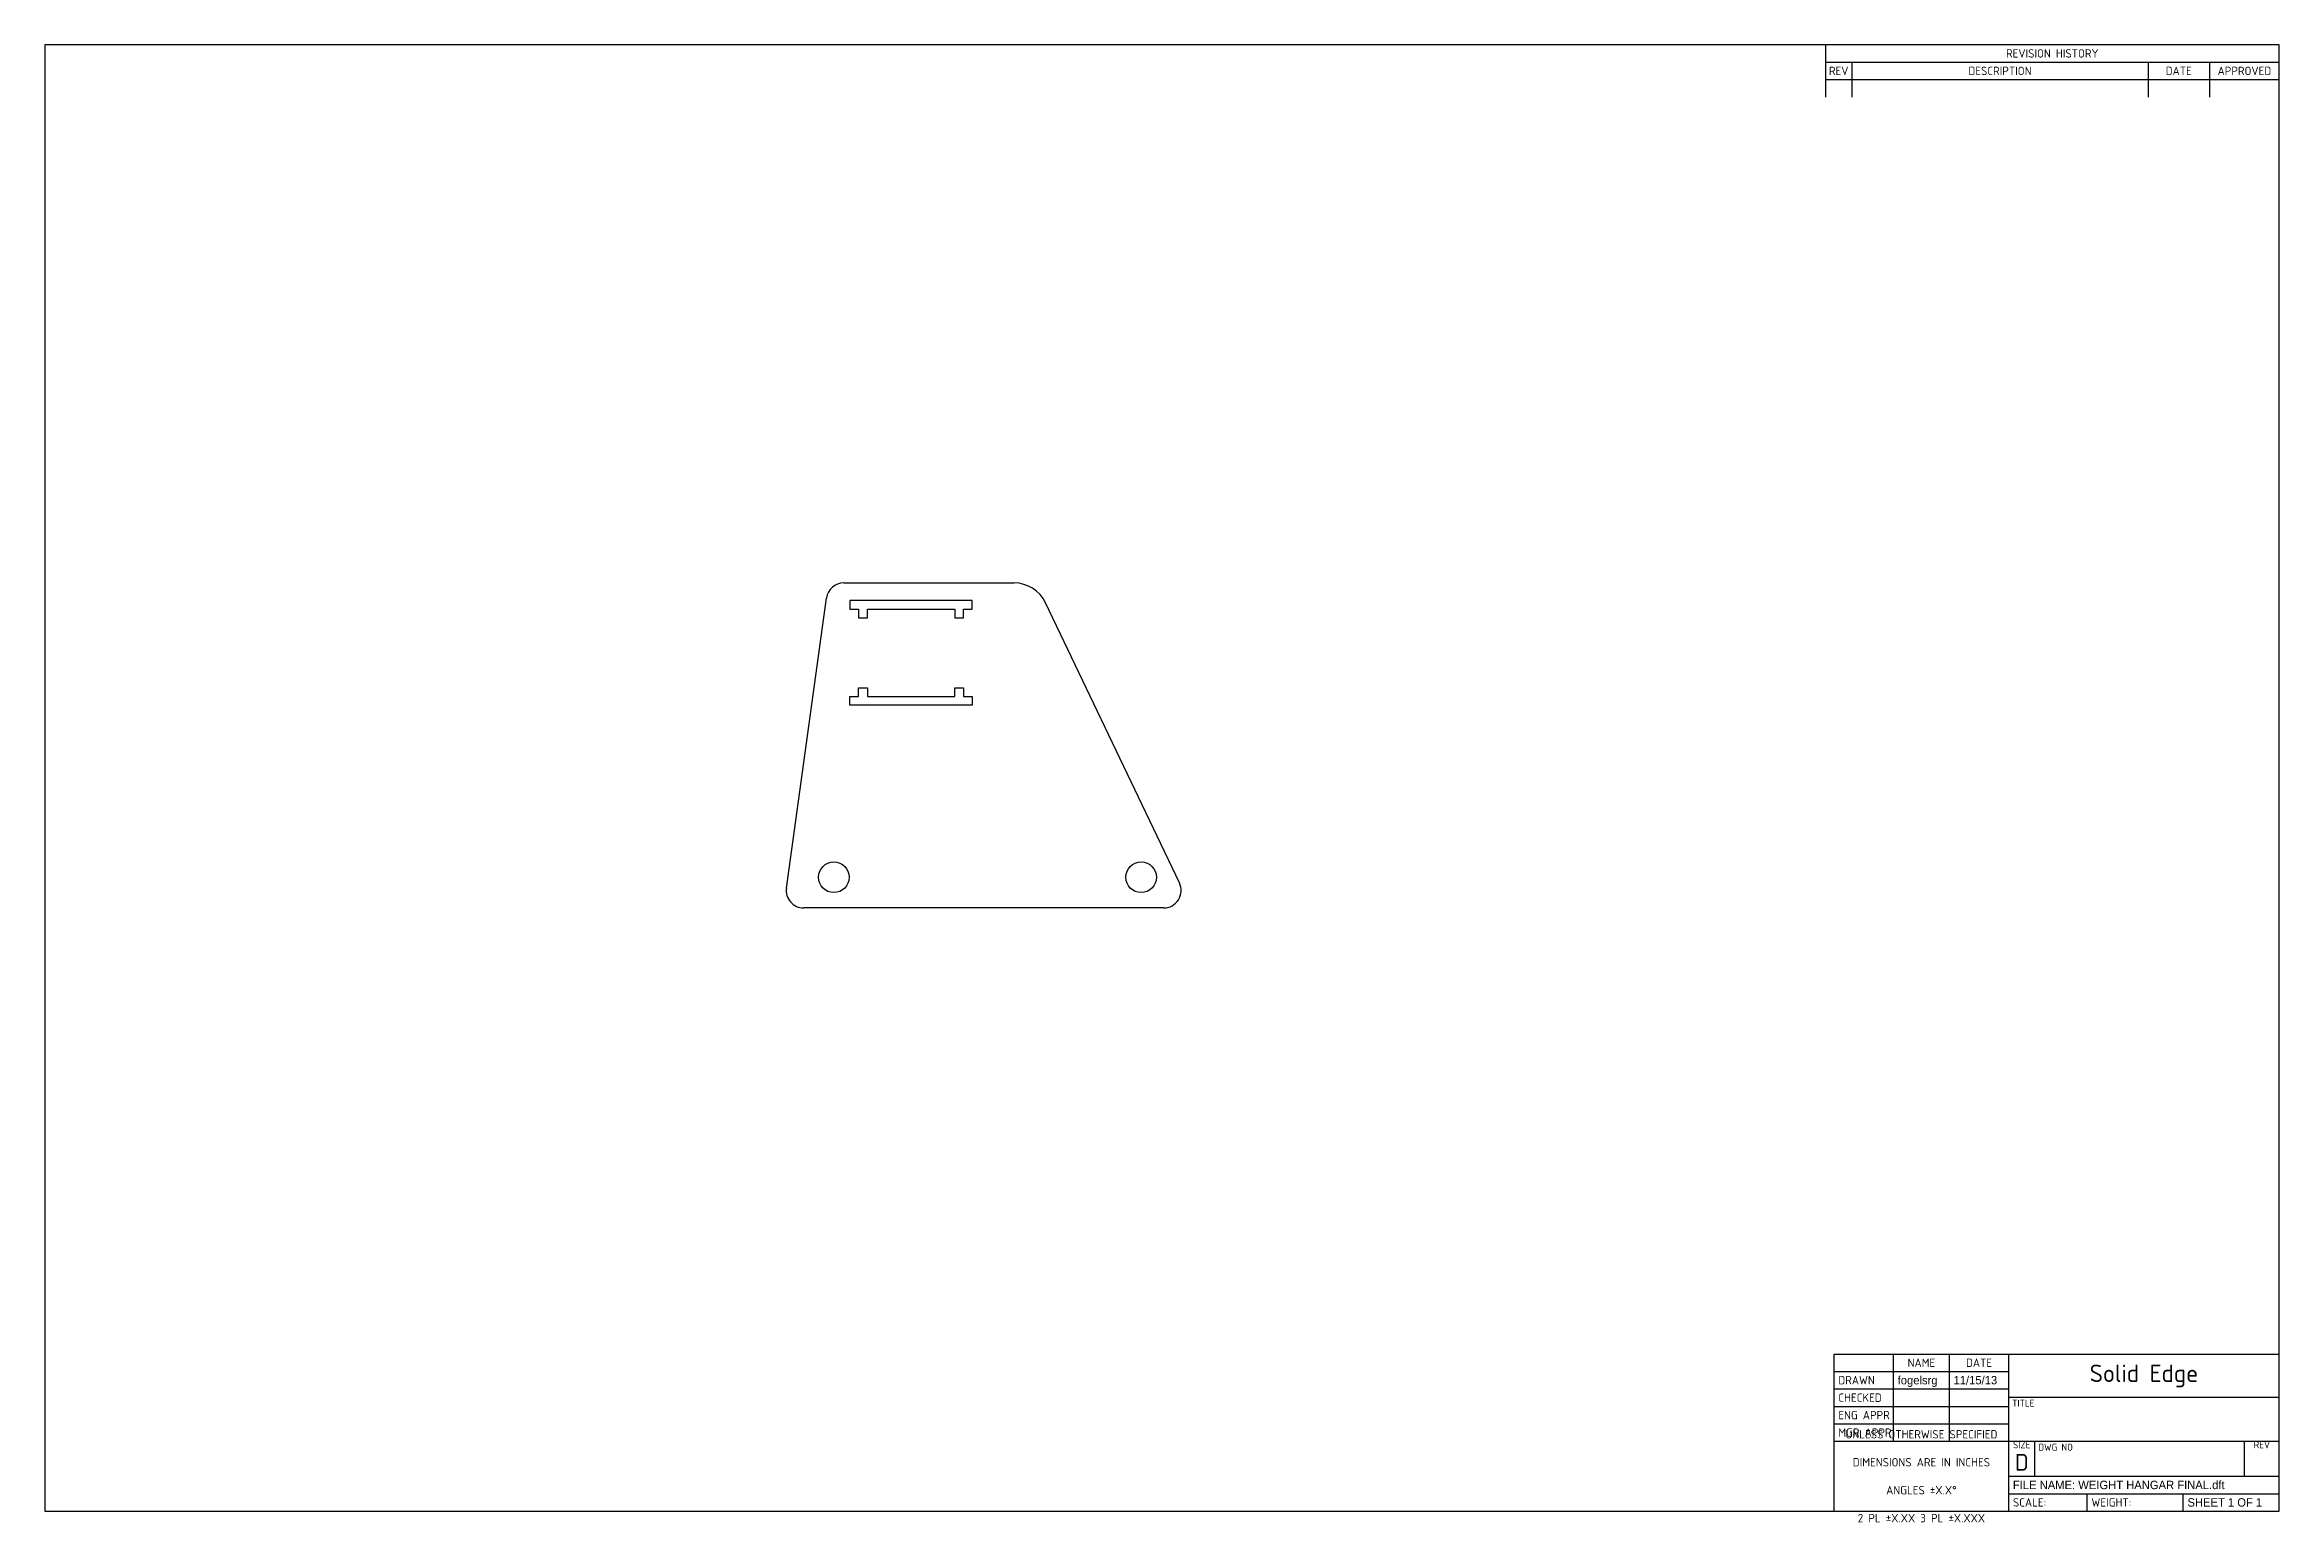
# Model space of a CAD drawing. Header units: inches. Extents: x 1 to 33, y 0.3 to 21.5.
import ezdxf
from ezdxf.enums import TextEntityAlignment as Align

# ---------------------------------------------------------------- set-up
doc = ezdxf.new("R2010")
doc.units = ezdxf.units.IN
doc.header["$MEASUREMENT"] = 0
doc.layers.add('Default', color=7, linetype='Continuous')
doc.layers.add('WEIGHT_HANGAR_FI', color=7, linetype='Continuous')
doc.styles.add('SEACAD_Solid_Edge_ANSI', font='seans.ttf')

# ---------------------------------------------------------------- blocks, each defined once
blk = doc.blocks.new('SE')
at = {"layer": 'WEIGHT_HANGAR_FI', "color": 7, "linetype": 'Continuous'}
for p, q in [((12.444, 13.792), (14.881, 13.792)), ((11.622, 9.422), (12.197, 13.576)), ((14.281, 13.542), (12.531, 13.542)), ((12.531, 13.542), (12.531, 13.417)), ((14.281, 13.417), (14.281, 13.542)), ((17.249, 9.496), (15.332, 13.507)), ((12.531, 13.417), (12.656, 13.417)), ((12.656, 13.417), (12.656, 13.292)), ((12.656, 13.292), (12.781, 13.292)), ((12.781, 13.292), (12.781, 13.417)), ((12.781, 13.417), (14.031, 13.417)), ((14.031, 13.417), (14.031, 13.292)), ((14.031, 13.292), (14.156, 13.292)), ((14.156, 13.292), (14.156, 13.417)), ((14.156, 13.417), (14.281, 13.417)), ((12.531, 12.042), (12.531, 12.167)), ((12.531, 12.167), (12.656, 12.167)), ((12.656, 12.292), (12.781, 12.292)), ((12.656, 12.167), (12.656, 12.292)), ((12.781, 12.292), (12.781, 12.167)), ((12.781, 12.167), (14.031, 12.167)), ((14.031, 12.167), (14.031, 12.292)), ((14.031, 12.292), (14.156, 12.292)), ((14.156, 12.292), (14.156, 12.167)), ((14.156, 12.167), (14.281, 12.167)), ((14.281, 12.167), (14.281, 12.042)), ((14.281, 12.042), (12.531, 12.042)), ((17.023, 9.138), (11.869, 9.138))]:
    blk.add_line(p, q, dxfattribs=at)
for centre in [(12.301, 9.577), (16.701, 9.577)]:
    blk.add_circle(centre, 0.219, dxfattribs=at)
for centre, radius, start, end in [((12.444, 13.542), 0.25, 90, 172.1172), ((14.881, 13.292), 0.5, 25.5363, 90), ((11.869, 9.388), 0.25, 172.1172, 270), ((17.023, 9.388), 0.25, 270, 25.5363)]:
    blk.add_arc(centre, radius, start, end, dxfattribs=at)
blk = doc.blocks.new('SEANNOT_GROUP')
at = {"layer": 'Default', "color": 7, "linetype": 'Continuous', "style": 'SEACAD_Solid_Edge_ANSI'}
blk.add_text('fogelsrg', height=0.12, dxfattribs=at).set_placement((27.535, 2.435), align=Align.TOP_LEFT)
blk = doc.blocks.new('SEANNOT_GROUP1')
at = {"layer": 'Default', "color": 7, "linetype": 'Continuous', "style": 'SEACAD_Solid_Edge_ANSI'}
blk.add_text('11/15/13', height=0.12, dxfattribs=at).set_placement((28.335, 2.435), align=Align.TOP_LEFT)
blk = doc.blocks.new('SEANNOT_GROUP2')
at = {"layer": 'Default', "color": 7, "linetype": 'Continuous', "style": 'SEACAD_Solid_Edge_ANSI'}
blk.add_text('FILE NAME: WEIGHT HANGAR FINAL.dft', height=0.12, dxfattribs=at).set_placement((29.185, 0.935), align=Align.TOP_LEFT)
blk = doc.blocks.new('SEANNOT_GROUP3')
at = {"layer": 'Default', "color": 7, "linetype": 'Continuous', "style": 'SEACAD_Solid_Edge_ANSI'}
blk.add_text('SHEET 1 OF 1', height=0.12, dxfattribs=at).set_placement((31.685, 0.685), align=Align.TOP_LEFT)

msp = doc.modelspace()

# ---------------------------------------------------------------- linework, layer by layer
at = {"layer": 'Default', "color": 7, "linetype": 'Continuous'}
for p, q in [((33, 21.5), (1, 21.5)), ((1, 21.5), (1, 0.5)), ((26.5, 21.5), (26.5, 20.75)), ((33, 0.5), (33, 21.5)), ((26.5, 21.25), (33, 21.25)), ((26.88, 21.25), (26.88, 20.75)), ((31.12, 21.25), (31.12, 20.75)), ((32, 21.25), (32, 20.75)), ((26.5, 21), (33, 21)), ((26.625, 0.5), (26.625, 2.75)), ((26.625, 2.75), (33, 2.75)), ((27.475, 1.5), (27.475, 2.75)), ((28.275, 1.5), (28.275, 2.75)), ((29.125, 0.5), (29.125, 2.75)), ((26.625, 2.5), (29.125, 2.5)), ((26.625, 2.25), (29.125, 2.25)), ((26.625, 2), (29.125, 2)), ((29.125, 2.13), (33, 2.13)), ((26.625, 1.75), (29.125, 1.75)), ((26.625, 1.5), (33, 1.5)), ((29.5, 1), (29.5, 1.5)), ((32.5, 1), (32.5, 1.5)), ((29.125, 1), (33, 1)), ((29.125, 0.75), (33, 0.75)), ((30.25, 0.5), (30.25, 0.75)), ((31.625, 0.5), (31.625, 0.75)), ((1, 0.5), (33, 0.5))]:
    msp.add_line(p, q, dxfattribs=at)

# ---------------------------------------------------------------- block references
at = {"layer": 'Default'}
for name in ['SE', 'SEANNOT_GROUP', 'SEANNOT_GROUP1', 'SEANNOT_GROUP2', 'SEANNOT_GROUP3']:
    msp.add_blockref(name, (0, 0), dxfattribs=at)

# ---------------------------------------------------------------- texts
for s, insert, char_height, width, attachment_point in [('{\\fSolid Edge ANSI|b0||i0||c0|p34;\\C7;\\W1.;REV}', (26.69, 21.125), 0.12, 0.38, 5), ('{\\fSolid Edge ANSI|b0||i0||c0|p34;\\C7;\\W1.;DESCRIPTION}', (29, 21.125), 0.12, 4.24, 5), ('{\\fSolid Edge ANSI|b0||i0||c0|p34;\\C7;\\W1.;REVISION HISTORY}', (29.75, 21.375), 0.12, 6.5, 5), ('{\\fSolid Edge ANSI|b0||i0||c0|p34;\\C7;\\W1.;DATE}', (31.56, 21.125), 0.12, 0.88, 5), ('{\\fSolid Edge ANSI|b0||i0||c0|p34;\\C7;\\W1.;APPROVED}', (32.5, 21.125), 0.12, 1, 5), ('{\\fSolid Edge ANSI|b0||i0||c0|p34;\\C7;\\W1.;NAME}', (27.875, 2.625), 0.12, 0.8, 5), ('{\\fSolid Edge ANSI|b0||i0||c0|p34;\\C7;\\W1.;DATE}', (28.7, 2.625), 0.12, 0.85, 5), ('{\\fSolid Edge ANSI|b1||i0||c0|p34;\\C7;\\W1.;Solid Edge}', (31.062, 2.436), 0.25, 3.875, 5), ('{\\fSolid Edge ANSI|b0||i0||c0|p34;\\C7;\\W1.;DRAWN}', (26.685, 2.375), 0.12, 0.79, 4), ('{\\fSolid Edge ANSI|b0||i0||c0|p34;\\C7;\\W1.;CHECKED}', (26.685, 2.125), 0.12, 0.79, 4), ('{\\fSolid Edge ANSI|b0||i0||c0|p34;\\C7;\\W1.;ENG APPR}', (26.685, 1.875), 0.12, 0.79, 4), ('{\\fSolid Edge ANSI|b0||i0||c0|p34;\\C7;\\W1.;TITLE}', (29.175, 2.095), 0.1, 3.825, 1), ('{\\fSolid Edge ANSI|b0||i0||c0|p34;\\C7;\\W1.;MGR APPR}', (26.685, 1.625), 0.12, 0.79, 4), ('{\\fSolid Edge ANSI|b0||i0||c0|p34;\\C7;\\W1.;UNLESS OTHERWISE SPECIFIED^M\\P}{\\fSolid Edge ANSI|b0||i0||c0|p34;\\C7;\\W1.;DIMENSIONS ARE IN INCHES^M\\P}{\\fSolid Edge ANSI|b0||i0||c0|p34;\\C7;\\W1.;ANGLES ±X.X°^M\\P}{\\fSolid Edge ANSI|b0||i0||c0|p34;\\C7;\\W1.;2 PL ±X.XX 3 PL ±X.XXX}', (27.875, 1), 0.12, 2.5, 5), ('{\\fSolid Edge ANSI|b0||i0||c0|p34;\\C7;\\W1.;SIZE}', (29.312, 1.5), 0.1, 0.375, 2), ('{\\fSolid Edge ANSI|b1||i0||c0|p34;\\C7;\\W1.;D}', (29.312, 1.199), 0.24, 0.375, 5), ('{\\fSolid Edge ANSI|b0||i0||c0|p34;\\C7;\\W1.;DWG NO}', (29.55, 1.465), 0.1, 2.95, 1), ('{\\fSolid Edge ANSI|b0||i0||c0|p34;\\C7;\\W1.;REV}', (32.75, 1.5), 0.1, 0.5, 2), ('{\\fSolid Edge ANSI|b0||i0||c0|p34;\\C7;\\W1.;SCALE:}', (29.185, 0.625), 0.12, 1.065, 4), ('{\\fSolid Edge ANSI|b0||i0||c0|p34;\\C7;\\W1.;WEIGHT:}', (30.31, 0.625), 0.12, 1.315, 4)]:
    msp.add_mtext(s, dxfattribs=dict(at, insert=insert, char_height=char_height, width=width, attachment_point=attachment_point))

doc.saveas('drawing.dxf')
